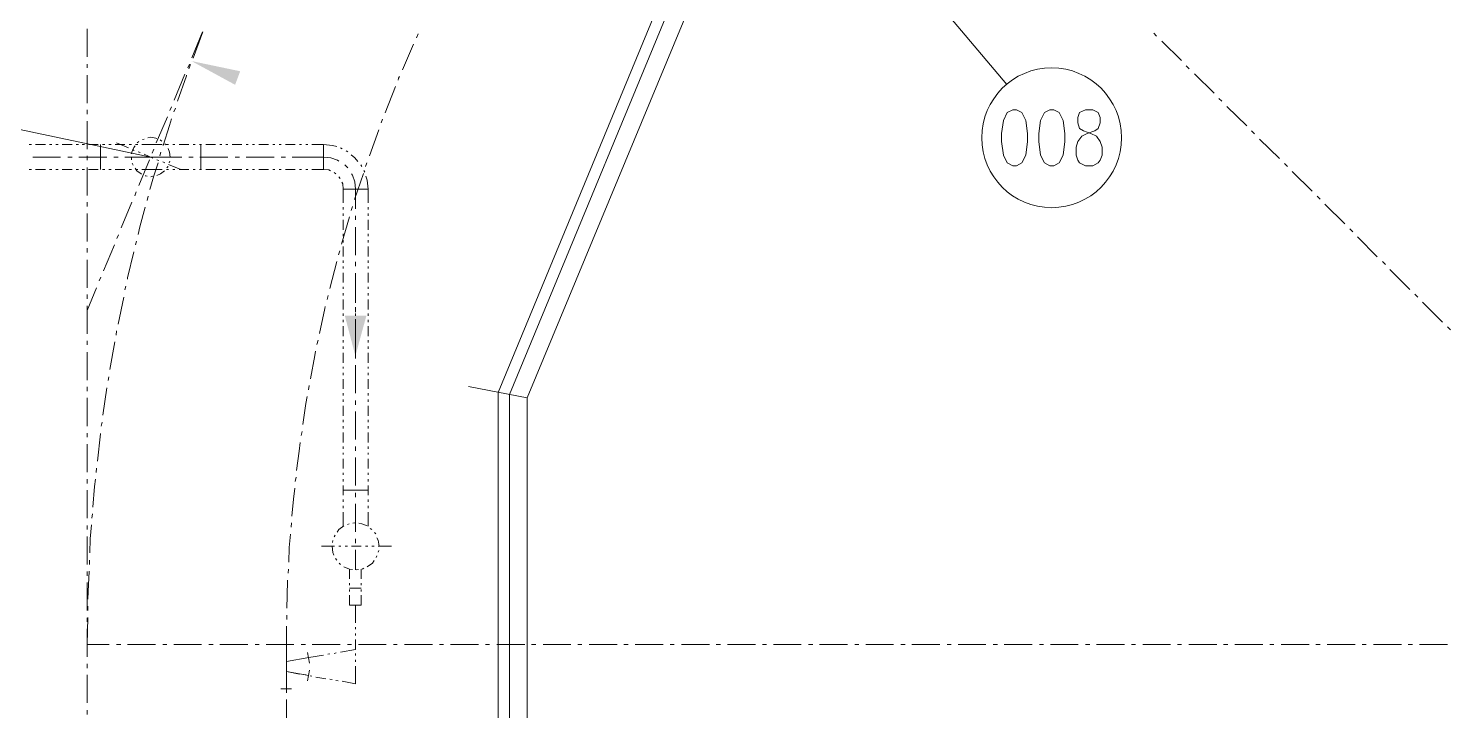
# Model space of a CAD drawing. Header units: millimetres. Extents: x 0 to 588, y 0 to 874.
# Drawn here: x 124 to 195.1, y 550 to 584.1 of the extents above; entities that cross this region are included whole.
import ezdxf

# ---------------------------------------------------------------- set-up
doc = ezdxf.new("R2010")
doc.units = ezdxf.units.MM
doc.layers.get('0').update_dxf_attribs({"lineweight": 18})

msp = doc.modelspace()

# ---------------------------------------------------------------- hatches: boundary and pattern name
for points in [[(134.303, 581.3), (132.122, 582.486), (134.556, 581.977)], [(140.314, 567.754), (139.785, 569.764), (140.864, 569.764)]]:
    msp.add_hatch(color=0).paths.add_polyline_path(points, flags=0)

# ---------------------------------------------------------------- linework, layer by layer
at = {"color": 0, "lineweight": 0}
for points in [[(153.564, 604.181), (172.868, 581.321)], [(157.078, 589.216), (147.447, 565.933)], [(157.565, 588.899), (148.018, 565.827)], [(148.907, 565.658), (158.327, 588.369)], [(126.915, 582.697), (126.915, 584.094)], [(132.673, 583.946), (132.143, 582.655)], [(132.694, 583.946), (132.207, 582.633)], [(143.446, 583.84), (143.362, 583.65)], [(180.361, 583.734), (180.213, 583.883)], [(130.09, 577.681), (103.082, 583.375), (86.826, 583.375)], [(143.214, 583.332), (142.663, 582.041)], [(181.61, 582.507), (180.615, 583.48)], [(126.915, 582.147), (126.915, 582.337)], [(132.017, 582.337), (131.932, 582.147)], [(132.08, 582.316), (131.995, 582.104)], [(181.991, 582.104), (181.843, 582.253)], [(126.915, 580.39), (126.915, 581.787)], [(131.784, 581.829), (131.255, 580.538)], [(131.868, 581.787), (131.868, 581.745), (131.424, 580.475)], [(142.515, 581.723), (142.473, 581.639), (142.452, 581.533)], [(183.24, 580.877), (182.245, 581.851)], [(142.325, 581.216), (141.796, 579.903)], [(126.915, 579.84), (126.915, 580.051)], [(131.127, 580.199), (131.043, 580.009)], [(131.318, 580.136), (131.233, 579.946)], [(183.621, 580.475), (183.473, 580.623)], [(184.87, 579.247), (183.875, 580.221)], [(126.915, 578.083), (126.915, 579.48)], [(130.916, 579.692), (130.365, 578.4)], [(131.127, 579.607), (131.022, 579.268), (130.704, 578.273)], [(141.668, 579.586), (141.605, 579.395)], [(129.752, 578.591), (129.667, 578.57)], [(130.387, 578.612), (130.344, 578.633), (130.09, 578.676), (129.942, 578.654)], [(141.478, 579.057), (141.012, 577.744)], [(185.251, 578.844), (185.102, 578.993)], [(186.5, 577.617), (185.505, 578.591)], [(124.121, 578.315), (124.016, 578.315)], [(124.82, 578.315), (124.333, 578.315)], [(125.137, 578.315), (125.031, 578.315)], [(125.455, 578.315), (125.349, 578.315)], [(126.153, 578.315), (125.666, 578.315)], [(126.471, 578.315), (126.365, 578.315)], [(126.767, 578.315), (126.661, 578.315)], [(127.466, 578.315), (126.979, 578.315)], [(127.572, 577.067), (127.572, 578.315)], [(127.783, 578.315), (127.677, 578.315)], [(128.101, 578.315), (127.995, 578.315)], [(128.799, 578.315), (128.312, 578.315)], [(128.376, 578.4), (128.969, 578.146)], [(129.117, 578.315), (129.011, 578.315)], [(129.307, 578.252), (129.244, 578.168), (129.138, 577.935), (129.117, 577.85)], [(129.18, 578.062), (129.265, 578.019)], [(129.434, 578.315), (129.328, 578.315)], [(129.498, 578.464), (129.413, 578.4)], [(129.455, 577.956), (129.561, 577.913)], [(130.09, 578.315), (129.646, 578.315)], [(130.09, 578.315), (130.662, 578.315)], [(130.238, 578.083), (130.154, 577.892)], [(130.598, 577.935), (130.535, 577.744)], [(130.641, 578.485), (130.577, 578.527), (130.556, 578.548)], [(130.852, 578.294), (130.789, 578.358)], [(130.874, 578.315), (130.979, 578.315)], [(131.064, 577.681), (131.022, 577.935), (130.958, 578.125)], [(131.191, 578.315), (131.297, 578.315)], [(131.508, 578.315), (131.995, 578.315)], [(132.207, 578.315), (132.313, 578.315)], [(132.524, 578.315), (132.63, 578.315)], [(132.588, 577.067), (132.588, 578.315)], [(132.842, 578.315), (133.329, 578.315)], [(133.541, 578.315), (133.646, 578.315)], [(133.837, 578.315), (133.943, 578.315)], [(134.154, 578.315), (134.641, 578.315)], [(134.853, 578.315), (134.959, 578.315)], [(135.17, 578.315), (135.276, 578.315)], [(135.488, 578.315), (135.975, 578.315)], [(136.186, 578.315), (136.292, 578.315)], [(136.504, 578.315), (136.61, 578.315)], [(136.821, 578.315), (137.308, 578.315)], [(137.52, 578.315), (137.626, 578.315)], [(137.837, 578.315), (137.943, 578.315)], [(138.134, 578.315), (138.726, 578.315)], [(138.726, 577.067), (138.726, 578.315)], [(139.382, 578.21), (139.171, 578.273), (138.726, 578.315)], [(139.658, 578.104), (139.573, 578.146)], [(139.933, 577.956), (139.848, 577.998)], [(125.582, 577.681), (124.185, 577.681)], [(126.153, 577.681), (125.942, 577.681)], [(127.889, 577.681), (126.492, 577.681)], [(126.915, 577.533), (126.915, 577.744)], [(126.915, 575.776), (126.915, 577.173)], [(128.46, 577.681), (128.249, 577.681)], [(130.09, 577.681), (128.799, 577.681)], [(129.117, 577.659), (129.117, 577.554)], [(129.159, 577.384), (129.201, 577.279)], [(130.027, 577.554), (129.498, 576.263)], [(129.752, 577.829), (130.196, 577.638)], [(130.45, 577.405), (130.238, 576.749), (130.048, 576.072)], [(130.09, 577.681), (131.636, 577.681)], [(130.387, 577.554), (130.493, 577.511)], [(130.683, 577.448), (130.789, 577.405)], [(130.895, 577.152), (130.937, 577.194), (130.937, 577.236)], [(130.979, 577.321), (131.593, 577.067)], [(131, 577.405), (131.043, 577.49)], [(131.064, 577.681), (131.085, 577.681)], [(131.995, 577.681), (132.207, 577.681)], [(132.546, 577.681), (133.943, 577.681)], [(134.303, 577.681), (134.514, 577.681)], [(134.853, 577.681), (136.25, 577.681)], [(136.61, 577.681), (136.821, 577.681)], [(137.16, 577.681), (138.726, 577.681)], [(139.488, 577.49), (139.425, 577.533), (139.086, 577.659), (138.726, 577.681)], [(139.933, 577.152), (139.785, 577.3)], [(140.441, 577.469), (140.293, 577.659), (140.102, 577.808)], [(140.631, 577.215), (140.589, 577.3)], [(140.885, 577.405), (140.822, 577.215)], [(186.902, 577.215), (186.754, 577.363)], [(124.121, 577.067), (124.016, 577.067)], [(124.82, 577.067), (124.333, 577.067)], [(125.137, 577.067), (125.031, 577.067)], [(125.455, 577.067), (125.349, 577.067)], [(126.153, 577.067), (125.666, 577.067)], [(126.471, 577.067), (126.365, 577.067)], [(126.767, 577.067), (126.661, 577.067)], [(127.466, 577.067), (126.979, 577.067)], [(127.783, 577.067), (127.677, 577.067)], [(128.101, 577.067), (127.995, 577.067)], [(128.799, 577.067), (128.312, 577.067)], [(129.117, 577.067), (129.011, 577.067)], [(129.307, 577.13), (129.392, 577.003), (129.603, 576.855), (129.625, 576.834)], [(129.434, 577.067), (129.328, 577.067)], [(130.09, 577.067), (129.646, 577.067)], [(129.815, 576.749), (129.836, 576.749), (129.9, 576.728)], [(130.09, 577.067), (130.662, 577.067)], [(130.09, 576.707), (130.196, 576.728)], [(130.387, 576.77), (130.577, 576.855), (130.768, 577.003)], [(130.874, 577.067), (130.979, 577.067)], [(131.191, 577.067), (131.297, 577.067)], [(131.508, 577.067), (131.995, 577.067)], [(132.207, 577.067), (132.313, 577.067)], [(132.524, 577.067), (132.63, 577.067)], [(132.842, 577.067), (133.329, 577.067)], [(133.541, 577.067), (133.646, 577.067)], [(133.837, 577.067), (133.943, 577.067)], [(134.154, 577.067), (134.641, 577.067)], [(134.853, 577.067), (134.959, 577.067)], [(135.17, 577.067), (135.276, 577.067)], [(135.488, 577.067), (135.975, 577.067)], [(136.186, 577.067), (136.292, 577.067)], [(136.504, 577.067), (136.61, 577.067)], [(136.821, 577.067), (137.308, 577.067)], [(137.52, 577.067), (137.626, 577.067)], [(137.837, 577.067), (137.943, 577.067)], [(138.134, 577.067), (138.726, 577.067)], [(139.065, 577.003), (138.98, 577.046), (138.726, 577.067)], [(139.34, 576.855), (139.256, 576.919)], [(139.552, 576.622), (139.488, 576.707)], [(140.314, 576.093), (140.293, 576.453), (140.166, 576.792), (140.123, 576.855)], [(140.716, 576.876), (140.272, 575.564)], [(140.78, 576.94), (140.737, 577.024)], [(140.949, 576.093), (140.906, 576.538), (140.843, 576.728)], [(188.129, 575.987), (187.135, 576.961)], [(129.35, 575.945), (129.286, 575.754)], [(129.963, 575.733), (129.9, 575.522)], [(139.7, 576.093), (139.679, 576.347), (139.637, 576.432)], [(139.7, 576.093), (140.949, 576.093)], [(139.7, 576.093), (139.7, 575.395)], [(140.314, 575.098), (140.314, 576.093)], [(140.949, 576.093), (140.949, 575.395)], [(188.531, 575.585), (188.383, 575.733)], [(126.915, 575.225), (126.915, 575.437)], [(129.138, 575.437), (128.609, 574.146)], [(129.815, 575.183), (129.54, 574.209), (129.455, 573.828)], [(139.7, 575.183), (139.7, 575.077)], [(140.166, 575.225), (140.102, 575.014)], [(140.949, 575.183), (140.949, 575.077)], [(189.759, 574.357), (188.764, 575.331)], [(126.915, 573.468), (126.915, 574.865)], [(140.018, 574.696), (139.615, 573.341)], [(139.7, 574.865), (139.7, 574.76)], [(139.7, 574.548), (139.7, 574.061)], [(140.314, 574.548), (140.314, 574.76)], [(140.949, 574.865), (140.949, 574.76)], [(140.949, 574.548), (140.949, 574.061)], [(128.482, 573.807), (128.397, 573.617)], [(139.7, 573.85), (139.7, 573.744)], [(140.314, 572.791), (140.314, 574.188)], [(140.949, 573.85), (140.949, 573.744)], [(190.161, 573.955), (190.013, 574.104)], [(191.389, 572.707), (190.394, 573.701)], [(126.915, 572.918), (126.915, 573.13)], [(128.27, 573.299), (127.72, 572.008)], [(129.244, 572.961), (128.926, 571.648), (128.926, 571.585)], [(129.371, 573.49), (129.328, 573.299)], [(139.531, 573.003), (139.467, 572.812)], [(139.7, 573.532), (139.7, 573.426)], [(139.7, 573.215), (139.7, 572.728)], [(140.949, 573.532), (140.949, 573.426)], [(140.949, 573.215), (140.949, 572.728)], [(126.915, 571.161), (126.915, 572.558)], [(139.382, 572.474), (139.044, 571.119)], [(139.7, 572.516), (139.7, 572.41)], [(139.7, 572.22), (139.7, 572.114)], [(140.314, 572.241), (140.314, 572.452)], [(140.949, 572.516), (140.949, 572.41)], [(140.949, 572.22), (140.949, 572.114)], [(191.791, 572.326), (191.643, 572.474)], [(127.593, 571.691), (127.508, 571.5)], [(139.7, 571.902), (139.7, 571.415)], [(140.314, 570.484), (140.314, 571.881)], [(140.949, 571.902), (140.949, 571.415)], [(193.019, 571.076), (192.024, 572.072)], [(127.381, 571.161), (126.915, 570.018)], [(126.915, 570.611), (126.915, 570.823)], [(128.841, 571.246), (128.799, 571.056)], [(138.959, 570.78), (138.896, 570.569)], [(139.7, 571.204), (139.7, 571.098)], [(139.7, 570.886), (139.7, 570.78)], [(140.314, 570.886), (140.314, 570.399)], [(140.949, 571.204), (140.949, 571.098)], [(140.949, 570.886), (140.949, 570.78)], [(193.421, 570.696), (193.273, 570.844)], [(126.915, 568.854), (126.915, 570.251)], [(128.736, 570.696), (128.46, 569.341)], [(138.811, 570.23), (138.79, 570.124), (138.515, 568.875)], [(139.7, 570.569), (139.7, 570.082)], [(140.314, 570.188), (140.314, 570.082)], [(140.314, 569.933), (140.314, 570.145)], [(140.949, 570.569), (140.949, 570.082)], [(194.649, 569.447), (193.654, 570.442)], [(139.7, 569.87), (139.7, 569.764)], [(139.7, 569.553), (139.7, 569.447)], [(140.314, 569.87), (140.314, 569.764)], [(140.314, 568.198), (140.314, 569.595)], [(140.314, 569.574), (140.314, 569.066)], [(140.949, 569.87), (140.949, 569.764)], [(140.949, 569.553), (140.949, 569.447)], [(128.376, 569.002), (128.355, 568.79)], [(139.7, 569.235), (139.7, 568.748)], [(140.314, 568.854), (140.314, 568.769)], [(140.949, 569.235), (140.949, 568.748)], [(195.051, 569.066), (194.903, 569.214)], [(126.915, 568.304), (126.915, 568.515)], [(126.915, 566.547), (126.915, 567.944)], [(128.291, 568.452), (128.037, 567.076)], [(138.324, 567.986), (138.282, 567.775), (138.07, 566.611)], [(138.451, 568.537), (138.388, 568.325)], [(139.7, 568.537), (139.7, 568.43)], [(139.7, 568.219), (139.7, 568.113)], [(140.314, 568.558), (140.314, 568.452)], [(140.314, 568.24), (140.314, 567.754)], [(140.949, 568.537), (140.949, 568.43)], [(140.949, 568.219), (140.949, 568.113)], [(139.7, 567.901), (139.7, 567.415)], [(139.7, 567.203), (139.7, 567.119)], [(140.314, 567.626), (140.314, 567.838)], [(140.314, 565.891), (140.314, 567.287)], [(140.949, 567.901), (140.949, 567.415)], [(140.949, 567.203), (140.949, 567.119)], [(127.995, 566.716), (127.953, 566.526)], [(139.7, 566.907), (139.7, 566.801)], [(139.7, 566.589), (139.7, 566.102)], [(140.949, 566.907), (140.949, 566.801)], [(140.949, 566.589), (140.949, 566.102)], [(126.915, 565.997), (126.915, 566.208)], [(127.889, 566.166), (127.698, 564.79)], [(138.007, 566.272), (137.964, 566.06)], [(139.7, 565.891), (139.7, 565.785)], [(140.949, 565.891), (140.949, 565.785)], [(148.907, 565.658), (145.965, 566.229)], [(147.447, 408.411), (147.447, 565.933)], [(148.018, 482.854), (148.018, 565.827)], [(126.915, 564.24), (126.915, 565.658)], [(137.901, 565.721), (137.837, 565.383), (137.689, 564.324)], [(139.7, 565.573), (139.7, 565.467)], [(139.7, 565.255), (139.7, 564.769)], [(140.314, 565.319), (140.314, 565.531)], [(140.949, 565.573), (140.949, 565.467)], [(140.949, 565.255), (140.949, 564.769)], [(148.907, 483.807), (148.907, 565.637)], [(127.656, 564.452), (127.614, 564.24)], [(139.7, 564.557), (139.7, 564.452)], [(140.314, 563.583), (140.314, 564.981)], [(140.949, 564.557), (140.949, 564.452)], [(126.915, 563.689), (126.915, 563.901)], [(127.572, 563.88), (127.572, 563.859), (127.423, 562.504)], [(137.647, 563.986), (137.605, 563.774)], [(139.7, 564.24), (139.7, 564.134)], [(139.7, 563.922), (139.7, 563.436)], [(140.949, 564.24), (140.949, 564.134)], [(140.949, 563.922), (140.949, 563.436)], [(126.915, 561.954), (126.915, 563.351)], [(137.562, 563.436), (137.499, 562.991), (137.372, 562.038)], [(139.7, 563.224), (139.7, 563.118)], [(140.314, 563.012), (140.314, 563.224)], [(140.949, 563.224), (140.949, 563.118)], [(139.7, 562.906), (139.7, 562.822)], [(139.7, 562.61), (139.7, 562.123)], [(140.314, 561.277), (140.314, 562.673)], [(140.949, 562.906), (140.949, 562.822)], [(140.949, 562.61), (140.949, 562.123)], [(126.915, 561.382), (126.915, 561.594)], [(127.317, 561.594), (127.275, 561.234), (127.191, 560.197)], [(127.381, 562.144), (127.36, 561.933)], [(137.351, 561.7), (137.308, 561.488)], [(139.7, 561.911), (139.7, 561.806)], [(139.7, 561.594), (139.7, 561.488)], [(140.949, 561.911), (140.949, 561.806)], [(140.949, 561.594), (140.949, 561.488)], [(126.915, 559.647), (126.915, 561.044)], [(137.287, 561.149), (137.224, 560.599), (137.139, 559.753)], [(139.7, 561.277), (139.7, 560.79)], [(140.949, 561.044), (139.7, 561.044)], [(140.314, 560.705), (140.314, 560.917)], [(140.949, 561.277), (140.949, 560.79)], [(139.7, 560.578), (139.7, 560.472)], [(139.7, 560.26), (139.7, 560.155)], [(140.314, 558.969), (140.314, 560.366)], [(140.949, 560.578), (140.949, 560.472)], [(140.949, 560.26), (140.949, 560.155)], [(127.169, 559.858), (127.148, 559.647)], [(137.118, 559.414), (137.096, 559.202)], [(139.7, 559.943), (139.7, 559.245)], [(140.293, 559.414), (140.187, 559.393)], [(140.906, 559.265), (140.631, 559.371), (140.483, 559.393)], [(140.949, 559.943), (140.949, 559.245)], [(126.915, 559.075), (126.915, 559.287)], [(126.915, 557.34), (126.915, 558.736)], [(127.127, 559.308), (127.064, 558.61), (127.042, 557.911)], [(137.075, 558.842), (137.012, 558.186), (136.991, 557.445)], [(139.298, 558.8), (139.256, 558.715)], [(139.742, 559.265), (139.488, 559.075), (139.404, 558.948)], [(139.996, 559.371), (139.912, 559.329)], [(141.139, 559.075), (141.055, 559.139)], [(141.33, 558.864), (141.266, 558.927)], [(141.499, 558.25), (141.457, 558.546), (141.393, 558.673)], [(139.277, 558.25), (138.62, 558.25)], [(139.15, 558.25), (139.192, 557.932), (139.234, 557.805)], [(139.192, 558.525), (139.171, 558.44)], [(139.594, 558.25), (139.488, 558.25)], [(139.912, 558.25), (139.806, 558.25)], [(140.61, 558.25), (140.123, 558.25)], [(140.314, 558.398), (140.314, 558.61)], [(140.314, 557.064), (140.314, 558.059)], [(140.928, 558.25), (140.822, 558.25)], [(141.245, 558.25), (141.139, 558.25)], [(142.113, 558.25), (141.457, 558.25)], [(141.457, 557.953), (141.478, 558.038)], [(141.499, 558.25), (141.52, 558.25)], [(127.021, 557.551), (127.021, 557.34)], [(139.319, 557.636), (139.382, 557.551)], [(139.51, 557.403), (139.573, 557.34)], [(140.906, 557.212), (141.161, 557.403), (141.245, 557.53)], [(141.351, 557.678), (141.393, 557.762)], [(126.915, 556.768), (126.915, 556.98)], [(127, 557.001), (126.958, 555.985), (126.936, 555.604)], [(136.927, 556.556), (136.906, 555.773), (136.885, 555.159)], [(136.97, 557.107), (136.948, 556.895)], [(139.742, 557.212), (140.018, 557.107), (140.166, 557.086)], [(140.018, 556.619), (140.018, 557.107)], [(140.356, 557.064), (140.462, 557.086)], [(140.61, 556.619), (140.61, 557.107)], [(140.653, 557.107), (140.737, 557.149)], [(126.915, 555.032), (126.915, 556.429)], [(140.018, 556.302), (140.018, 556.408)], [(140.61, 556.154), (140.018, 556.154)], [(140.018, 555.985), (140.018, 556.09)], [(140.61, 556.302), (140.61, 556.408)], [(140.61, 555.985), (140.61, 556.09)], [(126.936, 555.244), (126.936, 555.032)], [(140.018, 555.308), (140.018, 555.794)], [(140.61, 555.308), (140.018, 555.308)], [(140.314, 554.418), (140.314, 555.308)], [(140.61, 555.308), (140.61, 555.794)], [(126.936, 554.694), (126.915, 553.339)], [(126.915, 554.461), (126.915, 554.672)], [(136.885, 554.799), (136.885, 554.587)], [(126.915, 552.725), (126.915, 554.122)], [(136.864, 554.249), (136.864, 553.339)], [(140.314, 554.101), (140.314, 554.207)], [(140.314, 553.784), (140.314, 553.889)], [(128.016, 553.339), (126.915, 553.339)], [(128.588, 553.339), (128.376, 553.339)], [(130.323, 553.339), (128.926, 553.339)], [(130.895, 553.339), (130.683, 553.339)], [(132.63, 553.339), (131.233, 553.339)], [(133.202, 553.339), (132.99, 553.339)], [(134.938, 553.339), (133.541, 553.339)], [(135.509, 553.339), (135.297, 553.339)], [(137.245, 553.339), (135.848, 553.339)], [(137.118, 553.339), (136.589, 553.339)], [(136.864, 552.238), (136.864, 553.339)], [(136.864, 551.497), (136.864, 553.339)], [(137.816, 553.339), (137.605, 553.339)], [(139.552, 553.339), (138.155, 553.339)], [(140.314, 553.085), (139.573, 552.958)], [(140.123, 553.339), (139.912, 553.339)], [(140.314, 553.085), (140.314, 553.593)], [(141.859, 553.339), (140.462, 553.339)], [(142.409, 553.339), (142.219, 553.339)], [(144.166, 553.339), (142.769, 553.339)], [(144.716, 553.339), (144.526, 553.339)], [(146.473, 553.339), (145.076, 553.339)], [(147.024, 553.339), (146.812, 553.339)], [(148.78, 553.339), (147.383, 553.339)], [(149.331, 553.339), (149.119, 553.339)], [(151.088, 553.339), (149.691, 553.339)], [(151.638, 553.339), (151.426, 553.339)], [(153.395, 553.339), (151.998, 553.339)], [(153.945, 553.339), (153.733, 553.339)], [(155.702, 553.339), (154.305, 553.339)], [(156.252, 553.339), (156.041, 553.339)], [(158.009, 553.339), (156.612, 553.339)], [(158.56, 553.339), (158.348, 553.339)], [(160.316, 553.339), (158.919, 553.339)], [(160.867, 553.339), (160.655, 553.339)], [(162.602, 553.339), (161.205, 553.339)], [(163.174, 553.339), (162.962, 553.339)], [(164.91, 553.339), (163.512, 553.339)], [(165.481, 553.339), (165.269, 553.339)], [(167.217, 553.339), (165.82, 553.339)], [(167.788, 553.339), (167.577, 553.339)], [(169.524, 553.339), (168.127, 553.339)], [(170.095, 553.339), (169.884, 553.339)], [(171.831, 553.339), (170.434, 553.339)], [(172.403, 553.339), (172.191, 553.339)], [(174.138, 553.339), (172.741, 553.339)], [(174.71, 553.339), (174.498, 553.339)], [(176.445, 553.339), (175.048, 553.339)], [(177.017, 553.339), (176.805, 553.339)], [(178.752, 553.339), (177.356, 553.339)], [(179.303, 553.339), (179.112, 553.339)], [(181.06, 553.339), (179.663, 553.339)], [(181.61, 553.339), (181.398, 553.339)], [(183.367, 553.339), (181.97, 553.339)], [(183.917, 553.339), (183.706, 553.339)], [(185.674, 553.339), (184.277, 553.339)], [(186.224, 553.339), (186.013, 553.339)], [(187.981, 553.339), (186.584, 553.339)], [(188.531, 553.339), (188.32, 553.339)], [(190.288, 553.339), (188.891, 553.339)], [(190.839, 553.339), (190.627, 553.339)], [(192.595, 553.339), (191.198, 553.339)], [(193.146, 553.339), (192.934, 553.339)], [(194.903, 553.339), (193.506, 553.339)], [(126.915, 552.154), (126.915, 552.365)], [(136.864, 552.492), (137.986, 552.683)], [(138.028, 552.408), (137.922, 552.937)], [(138.726, 552.81), (137.986, 552.683)], [(139.044, 552.873), (138.938, 552.852)], [(139.361, 552.915), (139.256, 552.894)], [(140.314, 552.789), (140.314, 552.894)], [(140.314, 552.471), (140.314, 552.577)], [(126.915, 550.418), (126.915, 551.815)], [(136.864, 552.238), (136.864, 551.116)], [(137.52, 551.857), (136.864, 551.984)], [(136.864, 551.984), (137.986, 551.794)], [(137.837, 551.815), (137.732, 551.836)], [(138.028, 552.048), (137.922, 551.519)], [(138.134, 551.751), (138.049, 551.773)], [(138.832, 551.625), (138.345, 551.709)], [(139.15, 551.582), (139.044, 551.603)], [(140.314, 551.37), (140.314, 552.26)], [(137.118, 551.116), (136.589, 551.116)], [(136.864, 550.926), (136.864, 551.138)], [(139.446, 551.519), (139.34, 551.54)], [(140.314, 551.37), (139.658, 551.497)], [(136.864, 549.19), (136.864, 550.587)], [(126.915, 549.846), (126.915, 550.058)]]:
    msp.add_lwpolyline(points, dxfattribs=at)
for points in [[(173.165, 580.051), (172.889, 579.924), (172.699, 579.522), (172.614, 578.866), (172.614, 578.464), (172.699, 577.786), (172.889, 577.405), (173.165, 577.257), (173.355, 577.257), (173.63, 577.405), (173.821, 577.786), (173.905, 578.464), (173.905, 578.866), (173.821, 579.522), (173.63, 579.924), (173.355, 580.051)], [(175.027, 580.051), (174.752, 579.924), (174.561, 579.522), (174.477, 578.866), (174.477, 578.464), (174.561, 577.786), (174.752, 577.405), (175.027, 577.257), (175.218, 577.257), (175.493, 577.405), (175.683, 577.786), (175.768, 578.464), (175.768, 578.866), (175.683, 579.522), (175.493, 579.924), (175.218, 580.051)], [(176.805, 580.051), (176.509, 579.924), (176.424, 579.67), (176.424, 579.395), (176.509, 579.12), (176.699, 578.993), (177.08, 578.866), (177.356, 578.739), (177.546, 578.464), (177.631, 578.189), (177.631, 577.786), (177.546, 577.533), (177.44, 577.405), (177.165, 577.257), (176.805, 577.257), (176.509, 577.405), (176.424, 577.533), (176.339, 577.786), (176.339, 578.189), (176.424, 578.464), (176.615, 578.739), (176.89, 578.866), (177.271, 578.993), (177.44, 579.12), (177.546, 579.395), (177.546, 579.67), (177.44, 579.924), (177.165, 580.051)]]:
    msp.add_lwpolyline(points, close=True, dxfattribs=at)
msp.add_circle((175.112, 578.654), 3.493, dxfattribs=at)

doc.saveas('drawing.dxf')
